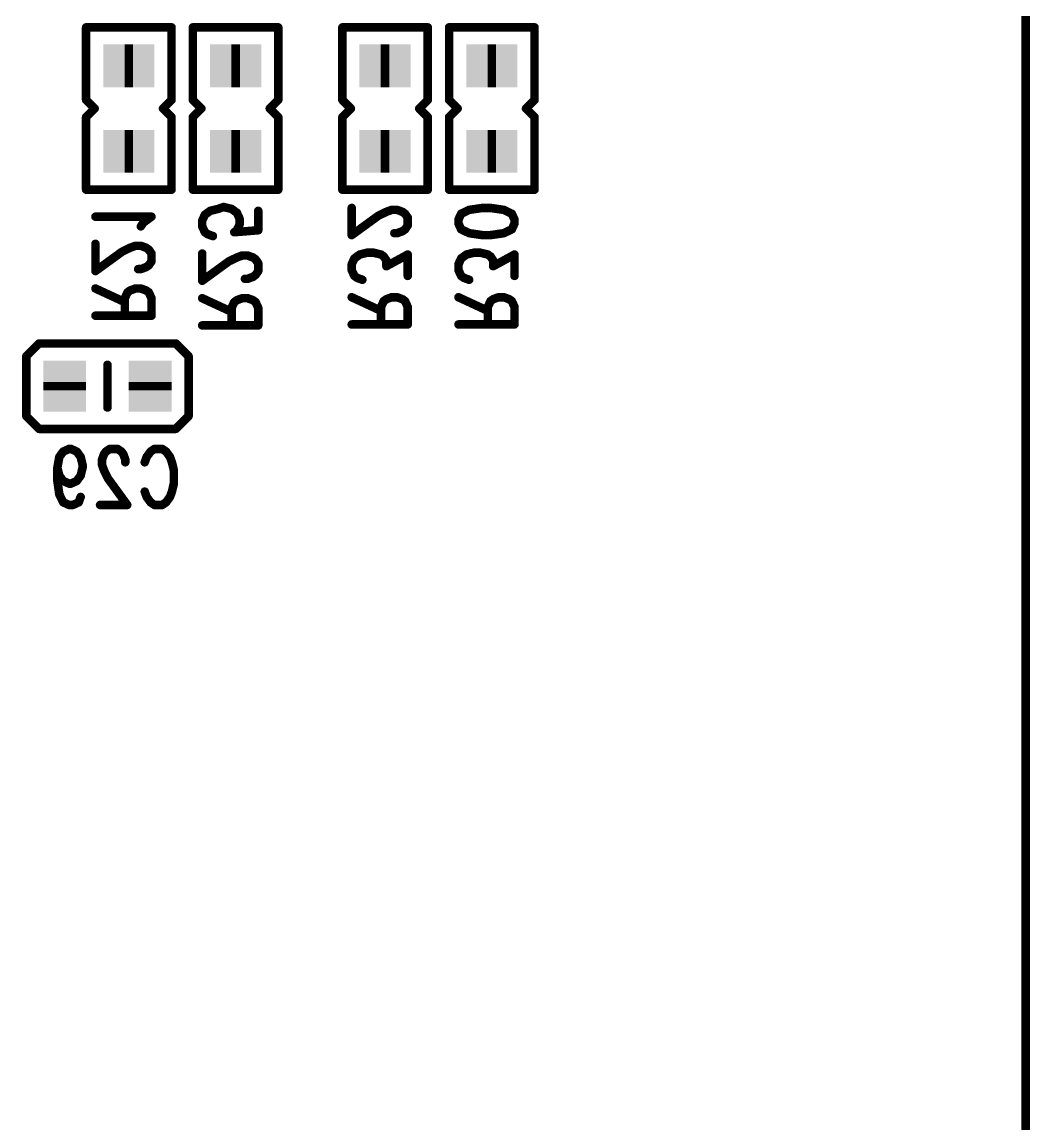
# Model space of a CAD drawing. Extents: x 100 to 126.1, y 98.7 to 170.
# Drawn here: x 114.25 to 126.05, y 112.11 to 125.01 of the extents above; entities that cross this region are included whole.
import ezdxf

# ---------------------------------------------------------------- set-up
doc = ezdxf.new("R2010")
doc.units = 0
doc.layers.get('0').update_dxf_attribs({"linetype": 'CONTINUOUS'})
doc.layers.add('MASK-BOTTOM_PHO', color=5, linetype='CONTINUOUS')
doc.layers.add('SILK-BOTTOM_PHO', color=14, linetype='CONTINUOUS')

# ---------------------------------------------------------------- blocks, each defined once
blk = doc.blocks.new('SQUARE_16')
blk.add_solid([(0.250062, 0.250062), (0.250062, -0.250062), (-0.250062, 0.250062), (-0.250062, -0.250062)])
blk = doc.blocks.new('ROUND_1')
at = {"const_width": 0.050038}
blk.add_lwpolyline([(-0.025018, 0, 1), (0.025018, 0, 1)], format="xyb", close=True, dxfattribs=at)

msp = doc.modelspace()

# ---------------------------------------------------------------- linework, layer by layer
at = {"layer": 'MASK-BOTTOM_PHO'}
for points, const_width in [([(126.000002, 102.00005), (126.000002, 167.999918)], 0.100076), ([(115.450112, 124.499878), (115.549934, 124.499878)], 0.500124), ([(116.700046, 124.499878), (116.800122, 124.499878)], 0.500124), ([(118.549928, 124.499878), (118.450106, 124.499878)], 0.500124), ([(119.800116, 124.499878), (119.70004, 124.499878)], 0.500124), ([(115.450112, 123.49988), (115.549934, 123.49988)], 0.500124), ([(116.700046, 123.49988), (116.800122, 123.49988)], 0.500124), ([(118.549928, 123.49988), (118.450106, 123.49988)], 0.500124), ([(119.800116, 123.49988), (119.70004, 123.49988)], 0.500124), ([(114.750088, 120.800114), (114.750088, 120.700038)], 0.500124), ([(115.750086, 120.800114), (115.750086, 120.700038)], 0.500124)]:
    msp.add_lwpolyline(points, dxfattribs=dict(at, const_width=const_width))
at = {"layer": 'SILK-BOTTOM_PHO', "const_width": 0.100076}
for points in [[(126.000002, 102.00005), (126.000002, 167.999918)], [(115.000024, 124.100082), (115.000024, 124.949966)], [(115.000024, 124.949966), (116.000022, 124.949966)], [(116.000022, 124.949966), (116.000022, 124.100082)], [(116.249958, 124.100082), (116.249958, 124.949966)], [(116.249958, 124.949966), (117.249956, 124.949966)], [(117.249956, 124.949966), (117.249956, 124.100082)], [(118.000018, 124.949966), (119.000016, 124.949966)], [(118.000018, 124.100082), (118.000018, 124.949966)], [(119.000016, 124.949966), (119.000016, 124.100082)], [(119.249952, 124.949966), (120.24995, 124.949966)], [(119.249952, 124.100082), (119.249952, 124.949966)], [(120.24995, 124.949966), (120.24995, 124.100082)], [(115.1001, 124.000006), (115.000024, 124.100082)], [(116.000022, 124.100082), (115.899946, 124.000006)], [(116.350034, 124.000006), (116.249958, 124.100082)], [(117.249956, 124.100082), (117.14988, 124.000006)], [(118.100094, 124.000006), (118.000018, 124.100082)], [(119.000016, 124.100082), (118.89994, 124.000006)], [(119.350028, 124.000006), (119.249952, 124.100082)], [(120.24995, 124.100082), (120.149874, 124.000006)], [(115.000024, 123.89993), (115.1001, 124.000006)], [(115.899946, 124.000006), (116.000022, 123.89993)], [(116.249958, 123.89993), (116.350034, 124.000006)], [(117.14988, 124.000006), (117.249956, 123.89993)], [(118.000018, 123.89993), (118.100094, 124.000006)], [(118.89994, 124.000006), (119.000016, 123.89993)], [(119.249952, 123.89993), (119.350028, 124.000006)], [(120.149874, 124.000006), (120.24995, 123.89993)], [(115.000024, 123.050046), (115.000024, 123.89993)], [(116.000022, 123.89993), (116.000022, 123.050046)], [(116.249958, 123.050046), (116.249958, 123.89993)], [(117.249956, 123.89993), (117.249956, 123.050046)], [(118.000018, 123.050046), (118.000018, 123.89993)], [(119.000016, 123.89993), (119.000016, 123.050046)], [(119.249952, 123.050046), (119.249952, 123.89993)], [(120.24995, 123.89993), (120.24995, 123.050046)], [(116.000022, 123.050046), (115.000024, 123.050046)], [(117.249956, 123.050046), (116.249958, 123.050046)], [(119.000016, 123.050046), (118.000018, 123.050046)], [(120.24995, 123.050046), (119.249952, 123.050046)], [(116.390674, 122.75693), (116.359432, 122.688604)], [(116.453158, 122.802396), (116.390674, 122.75693)], [(116.546884, 122.825002), (116.453158, 122.802396)], [(116.609368, 122.847608), (116.546884, 122.825002)], [(116.703094, 122.825002), (116.609368, 122.847608)], [(116.765578, 122.779536), (116.703094, 122.825002)], [(116.79682, 122.711464), (116.765578, 122.779536)], [(117.015514, 122.802396), (117.015514, 122.575066)], [(118.109492, 122.51817), (118.109492, 122.836432)], [(118.515638, 122.790966), (118.421912, 122.7455)], [(118.578122, 122.813572), (118.515638, 122.790966)], [(118.640606, 122.813572), (118.578122, 122.813572)], [(118.70309, 122.790966), (118.640606, 122.813572)], [(118.734332, 122.768106), (118.70309, 122.790966)], [(118.765574, 122.72264), (118.734332, 122.768106)], [(119.359426, 122.700034), (119.390668, 122.768106)], [(119.390668, 122.768106), (119.484394, 122.813572)], [(119.484394, 122.813572), (119.640604, 122.836432)], [(119.640604, 122.836432), (119.73433, 122.836432)], [(119.73433, 122.836432), (119.89054, 122.813572)], [(119.89054, 122.813572), (119.984266, 122.768106)], [(119.984266, 122.768106), (120.015508, 122.700034)], [(115.76558, 122.73407), (115.109498, 122.73407)], [(115.640612, 122.620532), (115.671854, 122.665998)], [(115.671854, 122.665998), (115.76558, 122.73407)], [(116.359432, 122.688604), (116.359432, 122.620532)], [(116.359432, 122.620532), (116.390674, 122.552206)], [(116.765578, 122.575066), (116.79682, 122.643138)], [(116.79682, 122.643138), (116.79682, 122.711464)], [(118.421912, 122.7455), (118.109492, 122.51817)], [(118.734332, 122.586242), (118.765574, 122.631708)], [(118.765574, 122.631708), (118.765574, 122.72264)], [(119.359426, 122.654568), (119.359426, 122.700034)], [(119.390668, 122.586242), (119.359426, 122.654568)], [(120.015508, 122.654568), (119.984266, 122.586242)], [(120.015508, 122.700034), (120.015508, 122.654568)], [(116.390674, 122.552206), (116.421916, 122.5296)], [(116.421916, 122.5296), (116.4844, 122.50674)], [(117.015514, 122.575066), (116.734336, 122.552206)], [(116.734336, 122.552206), (116.765578, 122.575066)], [(118.609364, 122.54103), (118.640606, 122.54103)], [(118.640606, 122.54103), (118.70309, 122.563636)], [(118.70309, 122.563636), (118.734332, 122.586242)], [(119.484394, 122.54103), (119.390668, 122.586242)], [(119.640604, 122.51817), (119.484394, 122.54103)], [(119.73433, 122.51817), (119.640604, 122.51817)], [(119.89054, 122.54103), (119.73433, 122.51817)], [(119.984266, 122.586242), (119.89054, 122.54103)], [(115.109498, 122.0978), (115.109498, 122.415808)], [(115.515644, 122.370342), (115.421918, 122.324876)], [(115.578128, 122.393202), (115.515644, 122.370342)], [(115.640612, 122.393202), (115.578128, 122.393202)], [(115.703096, 122.370342), (115.640612, 122.393202)], [(115.734338, 122.347736), (115.703096, 122.370342)], [(115.421918, 122.324876), (115.109498, 122.0978)], [(115.76558, 122.30227), (115.734338, 122.347736)], [(115.76558, 122.211338), (115.76558, 122.30227)], [(116.359432, 121.984008), (116.359432, 122.30227)], [(116.765578, 122.256804), (116.671852, 122.211338)], [(116.828062, 122.279664), (116.765578, 122.256804)], [(116.890546, 122.279664), (116.828062, 122.279664)], [(116.95303, 122.256804), (116.890546, 122.279664)], [(116.984272, 122.234198), (116.95303, 122.256804)], [(117.015514, 122.188732), (116.984272, 122.234198)], [(118.140734, 122.245374), (118.109492, 122.177302)], [(118.203218, 122.29084), (118.140734, 122.245374)], [(118.296944, 122.3137), (118.203218, 122.29084)], [(118.359428, 122.3137), (118.296944, 122.3137)], [(118.453154, 122.29084), (118.359428, 122.3137)], [(118.484396, 122.268234), (118.453154, 122.29084)], [(118.515638, 122.222768), (118.484396, 122.268234)], [(118.765574, 122.29084), (118.515638, 122.154442)], [(118.765574, 122.040904), (118.765574, 122.29084)], [(119.390668, 122.245374), (119.359426, 122.177302)], [(119.453152, 122.29084), (119.390668, 122.245374)], [(119.546878, 122.3137), (119.453152, 122.29084)], [(119.609362, 122.3137), (119.546878, 122.3137)], [(119.703088, 122.29084), (119.609362, 122.3137)], [(119.73433, 122.268234), (119.703088, 122.29084)], [(119.765572, 122.222768), (119.73433, 122.268234)], [(120.015508, 122.29084), (119.765572, 122.154442)], [(120.015508, 122.040904), (120.015508, 122.29084)], [(115.60937, 122.120406), (115.640612, 122.120406)], [(115.640612, 122.120406), (115.703096, 122.143266)], [(115.703096, 122.143266), (115.734338, 122.165872)], [(115.734338, 122.165872), (115.76558, 122.211338)], [(116.671852, 122.211338), (116.359432, 121.984008)], [(117.015514, 122.0978), (117.015514, 122.188732)], [(118.109492, 122.177302), (118.109492, 122.108976)], [(118.109492, 122.108976), (118.140734, 122.040904)], [(118.515638, 122.154442), (118.515638, 122.222768)], [(119.359426, 122.177302), (119.359426, 122.108976)], [(119.359426, 122.108976), (119.390668, 122.040904)], [(119.765572, 122.154442), (119.765572, 122.222768)], [(116.859304, 122.006868), (116.890546, 122.006868)], [(116.890546, 122.006868), (116.95303, 122.029474)], [(116.95303, 122.029474), (116.984272, 122.052334)], [(116.984272, 122.052334), (117.015514, 122.0978)], [(118.140734, 122.040904), (118.171976, 122.018298)], [(118.171976, 122.018298), (118.23446, 121.995438)], [(119.390668, 122.040904), (119.42191, 122.018298)], [(119.42191, 122.018298), (119.484394, 121.995438)], [(115.45316, 121.734072), (115.109498, 121.893076)], [(115.484402, 121.84761), (115.45316, 121.779538)], [(115.515644, 121.87047), (115.484402, 121.84761)], [(115.578128, 121.893076), (115.515644, 121.87047)], [(115.640612, 121.893076), (115.578128, 121.893076)], [(115.703096, 121.87047), (115.640612, 121.893076)], [(115.734338, 121.84761), (115.703096, 121.87047)], [(115.76558, 121.779538), (115.734338, 121.84761)], [(115.45316, 121.779538), (115.45316, 121.575068)], [(115.76558, 121.575068), (115.76558, 121.779538)], [(116.703094, 121.620534), (116.359432, 121.779538)], [(116.734336, 121.734072), (116.703094, 121.666)], [(116.765578, 121.756932), (116.734336, 121.734072)], [(116.828062, 121.779538), (116.765578, 121.756932)], [(116.890546, 121.779538), (116.828062, 121.779538)], [(116.95303, 121.756932), (116.890546, 121.779538)], [(116.984272, 121.734072), (116.95303, 121.756932)], [(117.015514, 121.666), (116.984272, 121.734072)], [(118.453154, 121.63171), (118.109492, 121.790968)], [(118.484396, 121.745502), (118.453154, 121.677176)], [(118.515638, 121.768108), (118.484396, 121.745502)], [(118.578122, 121.790968), (118.515638, 121.768108)], [(118.640606, 121.790968), (118.578122, 121.790968)], [(118.70309, 121.768108), (118.640606, 121.790968)], [(118.734332, 121.745502), (118.70309, 121.768108)], [(118.765574, 121.677176), (118.734332, 121.745502)], [(119.703088, 121.63171), (119.359426, 121.790968)], [(119.73433, 121.745502), (119.703088, 121.677176)], [(119.765572, 121.768108), (119.73433, 121.745502)], [(119.828056, 121.790968), (119.765572, 121.768108)], [(119.89054, 121.790968), (119.828056, 121.790968)], [(119.953024, 121.768108), (119.89054, 121.790968)], [(119.984266, 121.745502), (119.953024, 121.768108)], [(120.015508, 121.677176), (119.984266, 121.745502)], [(116.703094, 121.666), (116.703094, 121.461276)], [(117.015514, 121.461276), (117.015514, 121.666)], [(118.453154, 121.677176), (118.453154, 121.472706)], [(118.765574, 121.472706), (118.765574, 121.677176)], [(119.703088, 121.677176), (119.703088, 121.472706)], [(120.015508, 121.472706), (120.015508, 121.677176)], [(115.76558, 121.575068), (115.109498, 121.575068)], [(117.015514, 121.461276), (116.359432, 121.461276)], [(118.765574, 121.472706), (118.109492, 121.472706)], [(120.015508, 121.472706), (119.359426, 121.472706)], [(114.3, 121.100088), (114.450114, 121.249948)], [(114.450114, 121.249948), (116.05006, 121.249948)], [(116.05006, 121.249948), (116.19992, 121.100088)], [(114.3, 120.400064), (114.3, 121.100088)], [(116.19992, 121.100088), (116.19992, 120.400064)], [(115.24996, 121.000012), (115.24996, 120.499886)], [(114.450114, 120.24995), (114.3, 120.400064)], [(116.19992, 120.400064), (116.05006, 120.24995)], [(116.05006, 120.24995), (114.450114, 120.24995)], [(114.686334, 119.921782), (114.663728, 119.796814)], [(114.7318, 119.984266), (114.686334, 119.921782)], [(114.800126, 120.015508), (114.7318, 119.984266)], [(114.822732, 120.015508), (114.800126, 120.015508)], [(114.890804, 119.984266), (114.822732, 120.015508)], [(114.93627, 119.921782), (114.890804, 119.984266)], [(114.95913, 119.828056), (114.93627, 119.921782)], [(115.209066, 119.953024), (115.18646, 119.89054)], [(115.231926, 119.984266), (115.209066, 119.953024)], [(115.277392, 120.015508), (115.231926, 119.984266)], [(115.36807, 120.015508), (115.277392, 120.015508)], [(115.413536, 119.984266), (115.36807, 120.015508)], [(115.436396, 119.953024), (115.413536, 119.984266)], [(115.459002, 119.89054), (115.436396, 119.953024)], [(115.686332, 119.859298), (115.709192, 119.921782)], [(115.709192, 119.921782), (115.754658, 119.984266)], [(115.754658, 119.984266), (115.800124, 120.015508)], [(115.800124, 120.015508), (115.890802, 120.015508)], [(115.890802, 120.015508), (115.936268, 119.984266)], [(115.936268, 119.984266), (115.981734, 119.921782)], [(115.981734, 119.921782), (116.004594, 119.859298)], [(114.663728, 119.796814), (114.686334, 119.703088)], [(114.663728, 119.796814), (114.663728, 119.640604)], [(114.93627, 119.703088), (114.95913, 119.796814)], [(114.95913, 119.796814), (114.95913, 119.828056)], [(115.18646, 119.89054), (115.18646, 119.828056)], [(115.18646, 119.828056), (115.209066, 119.765572)], [(115.459002, 119.859298), (115.459002, 119.89054)], [(116.004594, 119.859298), (116.0272, 119.765572)], [(114.686334, 119.703088), (114.7318, 119.640604)], [(114.890804, 119.640604), (114.93627, 119.703088)], [(115.209066, 119.765572), (115.254532, 119.671846)], [(115.254532, 119.671846), (115.481862, 119.359426)], [(116.0272, 119.765572), (116.0272, 119.609362)], [(114.663728, 119.640604), (114.686334, 119.484394)], [(114.7318, 119.640604), (114.800126, 119.609362)], [(114.800126, 119.609362), (114.822732, 119.609362)], [(114.822732, 119.609362), (114.890804, 119.640604)], [(116.0272, 119.609362), (116.004594, 119.515636)], [(114.686334, 119.484394), (114.7318, 119.390668)], [(114.913664, 119.390668), (114.93627, 119.453152)], [(115.709192, 119.453152), (115.686332, 119.515636)], [(115.754658, 119.390668), (115.709192, 119.453152)], [(115.981734, 119.453152), (115.936268, 119.390668)], [(116.004594, 119.515636), (115.981734, 119.453152)], [(114.7318, 119.390668), (114.800126, 119.359426)], [(114.800126, 119.359426), (114.845338, 119.359426)], [(114.845338, 119.359426), (114.913664, 119.390668)], [(115.481862, 119.359426), (115.1636, 119.359426)], [(115.800124, 119.359426), (115.754658, 119.390668)], [(115.890802, 119.359426), (115.800124, 119.359426)], [(115.936268, 119.390668), (115.890802, 119.359426)]]:
    msp.add_lwpolyline(points, dxfattribs=at)

# ---------------------------------------------------------------- block references
at = {"layer": 'MASK-BOTTOM_PHO'}
for p in [(115.450112, 124.499878), (115.549934, 124.499878), (116.700046, 124.499878), (116.800122, 124.499878), (118.450106, 124.499878), (118.549928, 124.499878), (119.70004, 124.499878), (119.800116, 124.499878), (115.450112, 123.49988), (115.549934, 123.49988), (116.700046, 123.49988), (116.800122, 123.49988), (118.450106, 123.49988), (118.549928, 123.49988), (119.70004, 123.49988), (119.800116, 123.49988), (114.750088, 120.800114), (115.750086, 120.800114), (114.750088, 120.700038), (115.750086, 120.700038)]:
    msp.add_blockref('SQUARE_16', p, dxfattribs=at)
at = {"layer": 'SILK-BOTTOM_PHO'}
for p in [(115.000024, 124.949966), (116.000022, 124.949966), (116.249958, 124.949966), (117.249956, 124.949966), (118.000018, 124.949966), (118.000018, 124.949966), (119.000016, 124.949966), (119.249952, 124.949966), (119.249952, 124.949966), (120.24995, 124.949966), (115.000024, 124.100082), (116.000022, 124.100082), (116.249958, 124.100082), (117.249956, 124.100082), (118.000018, 124.100082), (119.000016, 124.100082), (119.249952, 124.100082), (120.24995, 124.100082), (115.1001, 124.000006), (115.899946, 124.000006), (116.350034, 124.000006), (117.14988, 124.000006), (118.100094, 124.000006), (118.89994, 124.000006), (119.350028, 124.000006), (120.149874, 124.000006), (115.000024, 123.89993), (116.000022, 123.89993), (116.249958, 123.89993), (117.249956, 123.89993), (118.000018, 123.89993), (119.000016, 123.89993), (119.249952, 123.89993), (120.24995, 123.89993), (115.000024, 123.050046), (116.000022, 123.050046), (116.000022, 123.050046), (116.249958, 123.050046), (117.249956, 123.050046), (117.249956, 123.050046), (118.000018, 123.050046), (119.000016, 123.050046), (119.249952, 123.050046), (120.24995, 123.050046), (116.390674, 122.75693), (116.453158, 122.802396), (116.546884, 122.825002), (116.609368, 122.847608), (116.703094, 122.825002), (116.765578, 122.779536), (117.015514, 122.802396), (118.109492, 122.836432), (118.515638, 122.790966), (118.578122, 122.813572), (118.640606, 122.813572), (118.70309, 122.790966), (118.734332, 122.768106), (119.390668, 122.768106), (119.484394, 122.813572), (119.640604, 122.836432), (119.73433, 122.836432), (119.89054, 122.813572), (119.984266, 122.768106), (115.109498, 122.73407), (115.640612, 122.620532), (115.671854, 122.665998), (115.76558, 122.73407), (116.359432, 122.688604), (116.359432, 122.620532), (116.79682, 122.711464), (116.79682, 122.643138), (118.421912, 122.7455), (118.765574, 122.72264), (118.765574, 122.631708), (119.359426, 122.700034), (119.359426, 122.654568), (120.015508, 122.700034), (120.015508, 122.654568), (120.015508, 122.654568), (116.390674, 122.552206), (116.421916, 122.5296), (116.4844, 122.50674), (116.734336, 122.552206), (116.765578, 122.575066), (117.015514, 122.575066), (118.109492, 122.51817), (118.609364, 122.54103), (118.640606, 122.54103), (118.70309, 122.563636), (118.734332, 122.586242), (119.390668, 122.586242), (119.484394, 122.54103), (119.640604, 122.51817), (119.73433, 122.51817), (119.89054, 122.54103), (119.984266, 122.586242), (115.109498, 122.415808), (115.515644, 122.370342), (115.578128, 122.393202), (115.640612, 122.393202), (115.703096, 122.370342), (115.421918, 122.324876), (115.734338, 122.347736), (115.76558, 122.30227), (116.359432, 122.30227), (116.765578, 122.256804), (116.828062, 122.279664), (116.890546, 122.279664), (116.95303, 122.256804), (116.984272, 122.234198), (118.140734, 122.245374), (118.203218, 122.29084), (118.296944, 122.3137), (118.359428, 122.3137), (118.453154, 122.29084), (118.484396, 122.268234), (118.765574, 122.29084), (119.390668, 122.245374), (119.453152, 122.29084), (119.546878, 122.3137), (119.609362, 122.3137), (119.703088, 122.29084), (119.73433, 122.268234), (120.015508, 122.29084), (115.60937, 122.120406), (115.640612, 122.120406), (115.703096, 122.143266), (115.734338, 122.165872), (115.76558, 122.211338), (116.671852, 122.211338), (117.015514, 122.188732), (118.109492, 122.177302), (118.109492, 122.108976), (118.515638, 122.222768), (118.515638, 122.154442), (119.359426, 122.177302), (119.359426, 122.108976), (119.765572, 122.222768), (119.765572, 122.154442), (115.109498, 122.0978), (116.359432, 121.984008), (116.859304, 122.006868), (116.890546, 122.006868), (116.95303, 122.029474), (116.984272, 122.052334), (117.015514, 122.0978), (118.140734, 122.040904), (118.171976, 122.018298), (118.23446, 121.995438), (118.765574, 122.040904), (119.390668, 122.040904), (119.42191, 122.018298), (119.484394, 121.995438), (120.015508, 122.040904), (115.109498, 121.893076), (115.484402, 121.84761), (115.515644, 121.87047), (115.578128, 121.893076), (115.640612, 121.893076), (115.703096, 121.87047), (115.734338, 121.84761), (115.45316, 121.779538), (115.45316, 121.734072), (115.76558, 121.779538), (116.359432, 121.779538), (116.734336, 121.734072), (116.765578, 121.756932), (116.828062, 121.779538), (116.890546, 121.779538), (116.95303, 121.756932), (116.984272, 121.734072), (118.109492, 121.790968), (118.484396, 121.745502), (118.515638, 121.768108), (118.578122, 121.790968), (118.640606, 121.790968), (118.70309, 121.768108), (118.734332, 121.745502), (119.359426, 121.790968), (119.73433, 121.745502), (119.765572, 121.768108), (119.828056, 121.790968), (119.89054, 121.790968), (119.953024, 121.768108), (119.984266, 121.745502), (116.703094, 121.666), (116.703094, 121.620534), (117.015514, 121.666), (118.453154, 121.677176), (118.453154, 121.63171), (118.765574, 121.677176), (119.703088, 121.677176), (119.703088, 121.63171), (120.015508, 121.677176), (115.109498, 121.575068), (115.45316, 121.575068), (115.76558, 121.575068), (115.76558, 121.575068), (116.359432, 121.461276), (116.703094, 121.461276), (117.015514, 121.461276), (117.015514, 121.461276), (118.109492, 121.472706), (118.453154, 121.472706), (118.765574, 121.472706), (118.765574, 121.472706), (119.359426, 121.472706), (119.703088, 121.472706), (120.015508, 121.472706), (120.015508, 121.472706), (114.450114, 121.249948), (116.05006, 121.249948), (114.3, 121.100088), (116.19992, 121.100088), (115.24996, 121.000012), (115.24996, 120.499886), (114.3, 120.400064), (116.19992, 120.400064), (114.450114, 120.24995), (114.450114, 120.24995), (116.05006, 120.24995), (114.686334, 119.921782), (114.7318, 119.984266), (114.800126, 120.015508), (114.800126, 120.015508), (114.822732, 120.015508), (114.890804, 119.984266), (114.93627, 119.921782), (115.209066, 119.953024), (115.231926, 119.984266), (115.277392, 120.015508), (115.36807, 120.015508), (115.413536, 119.984266), (115.436396, 119.953024), (115.709192, 119.921782), (115.754658, 119.984266), (115.800124, 120.015508), (115.890802, 120.015508), (115.936268, 119.984266), (115.981734, 119.921782), (114.663728, 119.796814), (114.663728, 119.796814), (114.95913, 119.828056), (114.95913, 119.796814), (115.18646, 119.89054), (115.18646, 119.828056), (115.459002, 119.89054), (115.459002, 119.859298), (115.686332, 119.859298), (116.004594, 119.859298), (114.686334, 119.703088), (114.93627, 119.703088), (115.209066, 119.765572), (115.254532, 119.671846), (116.0272, 119.765572), (114.663728, 119.640604), (114.7318, 119.640604), (114.800126, 119.609362), (114.800126, 119.609362), (114.822732, 119.609362), (114.890804, 119.640604), (116.0272, 119.609362), (114.686334, 119.484394), (114.93627, 119.453152), (115.686332, 119.515636), (115.709192, 119.453152), (115.981734, 119.453152), (116.004594, 119.515636), (114.7318, 119.390668), (114.800126, 119.359426), (114.800126, 119.359426), (114.845338, 119.359426), (114.913664, 119.390668), (115.1636, 119.359426), (115.481862, 119.359426), (115.754658, 119.390668), (115.800124, 119.359426), (115.890802, 119.359426), (115.936268, 119.390668)]:
    msp.add_blockref('ROUND_1', p, dxfattribs=at)

doc.saveas('drawing.dxf')
